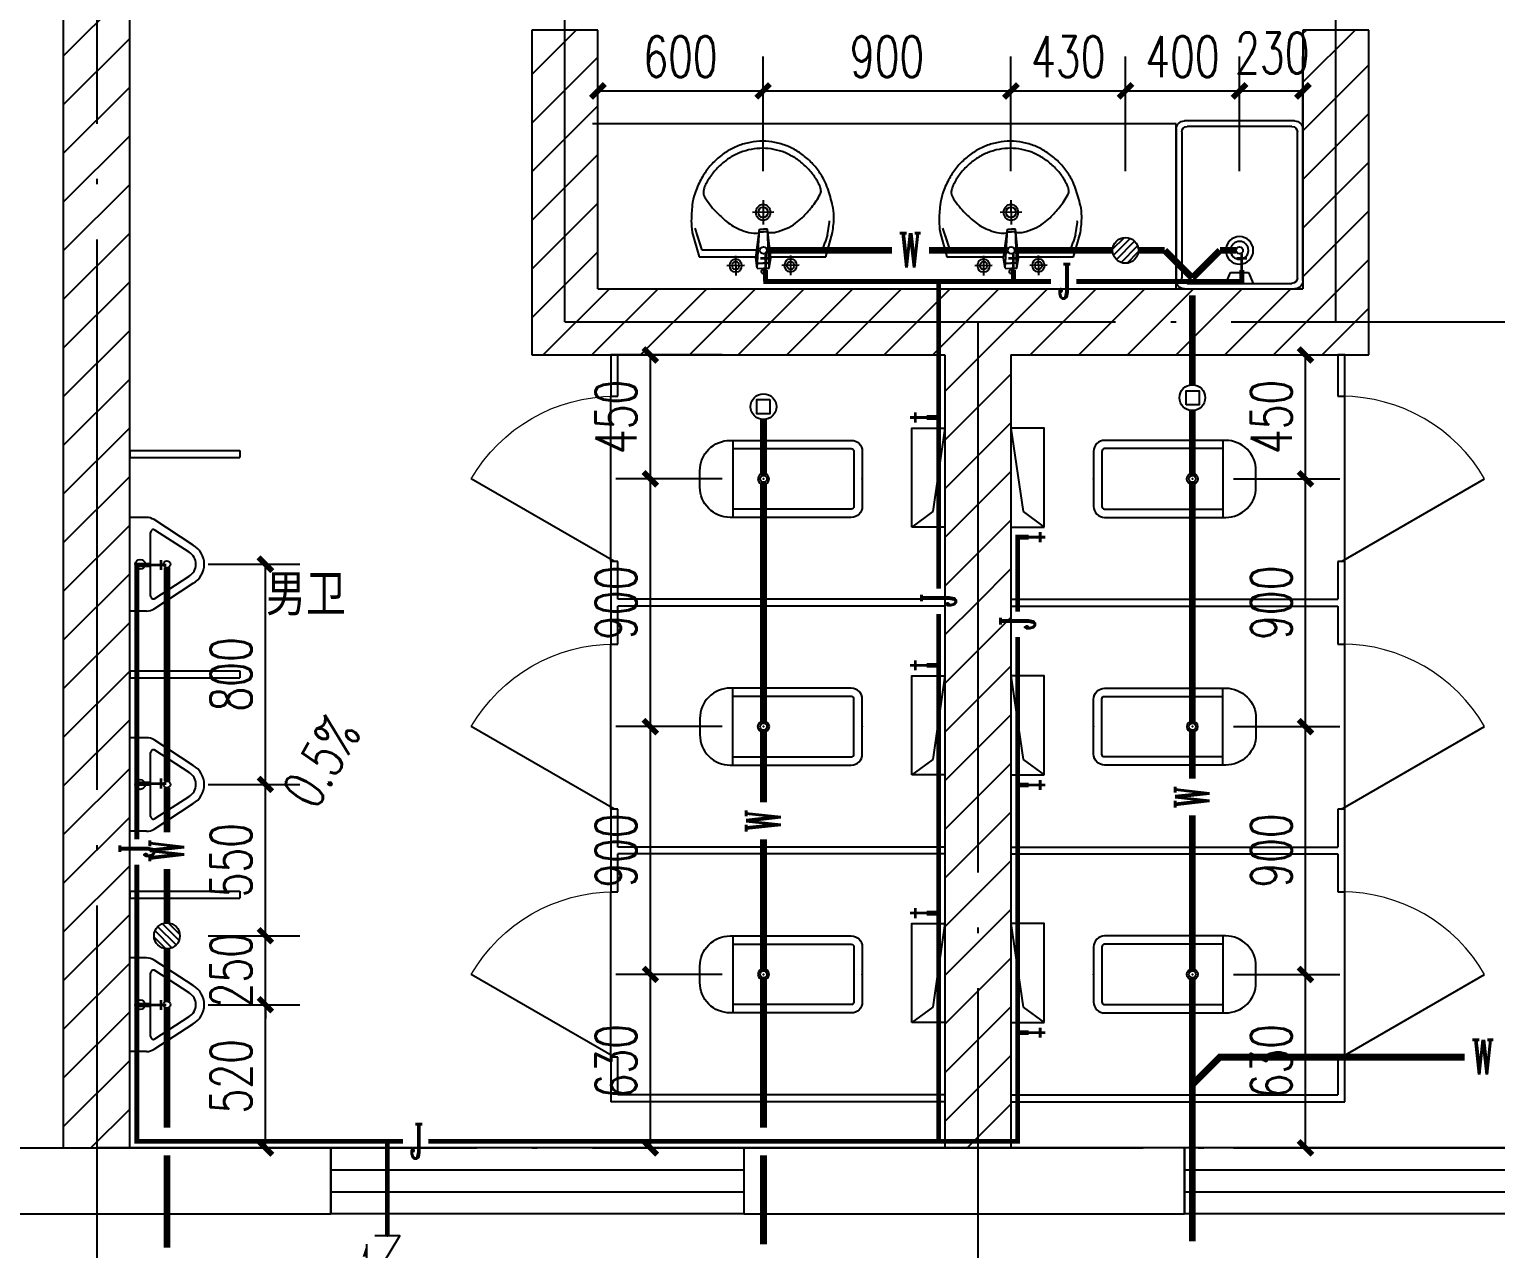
# Model space of a CAD drawing. Extents: x 13158459 to 15902229, y -1299598 to 28366.
# Drawn here: x 14071187 to 14076512, y -600630 to -596201 of the extents above; entities that cross this region are included whole.
import ezdxf

# ---------------------------------------------------------------- set-up
doc = ezdxf.new("R2010")
doc.units = 0
doc.header["$LTSCALE"] = 1000
doc.header["$MEASUREMENT"] = 0
doc.linetypes.add('DOTE', pattern=[2.42, 2, -0.2, 0.02, -0.2])
for name, color, linetype in [('DIM_SYMB', 3, 'Continuous'), ('DOTE', 8, 'DOTE'), ('EQUIP_地漏', 7, 'Continuous'), ('EQUIP_污水', 7, 'Continuous'), ('EQUIP_给水', 7, 'Continuous'), ('LVTRY', 6, 'Continuous'), ('PIPE-污水', 2, 'Continuous'), ('PIPE-给水', 3, 'Continuous'), ('PUB_HATCH', 8, 'Continuous'), ('PUB_TEXT', 7, 'Continuous'), ('TEXT_污水', 7, 'Continuous'), ('TEXT_给水', 7, 'Continuous'), ('TWT_DIM', 3, 'Continuous'), ('VALVE_给水', 7, 'Continuous'), ('WALL', 9, 'Continuous'), ('WALL-PARAPET', 6, 'Continuous'), ('WINDOW', 4, 'Continuous')]:
    doc.layers.add(name, color=color, linetype=linetype)
doc.styles.add('_TCH_DIM', font='SIMPLEX', dxfattribs={"bigfont": 'GBCBIG'})
doc.styles.add('_TCH_DIM_T3', font='SIMPLEX', dxfattribs={"width": 0.705882, "bigfont": 'GBCBIG'})
doc.styles.add('_TWT_PIPETEXT', font='COMPLEX', dxfattribs={"width": 0.8, "height": 2.5, "bigfont": 'HZTXT'})
doc.styles.add('YAYA', font='', dxfattribs={"width": 0.8, "height": 1})
doc.styles.get('YAYA').set_extended_font_data('SimSun')
doc.dimstyles.new('_TWT_ARCH&&50', dxfattribs={"dimtxt": 148.75, "dimasz": 50, "dimexe": 125, "dimexo": 150, "dimgap": 50, "dimtad": 1, "dimdec": 0, "dimzin": 0, "dimdsep": 46, "dimtxsty": '_TCH_DIM_T3', "dimblk": 'ARCHTICK', "dimcen": 0.09, "dimclrt": 7, "dimazin": 2, "dimtfac": 1, "dimtdec": 0, "dimtix": 1, "dimtmove": 2, "dimatfit": 3, "dimfxl": 0, "dimtolj": 1, "dimtzin": 0, "dimarcsym": 0})
pattern_1 = [(45, (0, 89.76), (-88.388383, 88.388383), [])]

# ---------------------------------------------------------------- blocks, each defined once
blk = doc.blocks.new('954652')
at = {"layer": 'LVTRY', "color": 3}
for p, q in [((1767462.5, 101357.1), (1767506.3, 101053.6)), ((1767506.3, 101053.6), (1767582.5, 100997.1))]:
    blk.add_line(p, q, dxfattribs=at)
blk.add_lwpolyline([(1767582.5, 100997.1), (1767582.5, 101357.1), (1767462.5, 101357.1), (1767462.5, 100997.1)], close=True, dxfattribs=at)
blk = doc.blocks.new('$lvtry$00000037')
for p, q in [((-305, -430, 0), (-305, -30, 0)), ((-285, -420, 0), (-285, -40, 0)), ((-275, 0, 0), (275, 0, 0)), ((-265, -20, 0), (265, -20, 0)), ((285, -40, 0), (285, -420, 0)), ((305, -30, 0), (305, -430, 0)), ((285, -180, 0), (245, -197.5, 0)), ((245, -197.5, 0), (245, -262.5, 0)), ((245, -262.5, 0), (285, -280, 0)), ((275, -460, 0), (-275, -460, 0)), ((265, -440, 0), (-265, -440, 0))]:
    blk.add_line(p, q)
for radius in [50, 32.5]:
    blk.add_circle((165, -230, 0), radius)
for centre, radius, start, end in [((-275, -30, 0), 30, 90, 180), ((-265, -40, 0), 20, 90, 180), ((265, -40, 0), 20, 0, 90), ((275, -30, 0), 30, 0, 90), ((-265, -420, 0), 20, 180, 270), ((265, -420, 0), 20, 270, 0), ((-275, -430, 0), 30, 180, 270), ((275, -430, 0), 30, 270, 0)]:
    blk.add_arc(centre, radius, start, end)
blk = doc.blocks.new('$lvtry$00000007')
for p, q in [((-170, 0, 0), (170, 0, 0)), ((-170, -61.1, 0), (-170, 0, 0)), ((170, -61.1, 0), (170, 0, 0)), ((-161.9, -88.4, 0), (-69.3, -230.6, 0)), ((-124.2, -91.5, 0), (-43.3, -215.6, 0)), ((-115.8, -76, 0), (115.8, -76, 0)), ((43.3, -215.6, 0), (124.2, -91.5, 0)), ((69.3, -230.6, 0), (161.9, -88.4, 0))]:
    blk.add_line(p, q)
blk.add_circle((0, -38, 0), 17.7)
for centre, radius, start, end in [((-120, -61.1, 0), 50, 180, 213.0863), ((-115.8, -86, 0), 10, 90, 213.0863), ((115.8, -86, 0), 10, 326.9137, 90), ((120, -61.1, 0), 50, 326.9137, 0), ((0, -190.6, 0), 80, 210, 330), ((0, -190.6, 0), 50, 210, 330)]:
    blk.add_arc(centre, radius, start, end)
blk = doc.blocks.new('$TCHSYS$APDOOR2D')
blk.add_line((0.5, 0), (0, 0.866))
at = {"lineweight": 13}
blk.add_arc((0.5, 0), 1, 120, 180, dxfattribs=at)
blk = doc.blocks.new('$lvtry$00000192')
for p, q in [((-108.8, -118, 0), (-109.6, -48.6, 0)), ((110, -117.2, 0), (109.2, -47.8, 0)), ((-143.9, -83.7, 0), (-74.5, -82.9, 0)), ((-23.5, -72.4, 0), (-30.1, -109.3, 0)), ((-23.5, -72.4, 0), (0.2, -72.7, 0)), ((-23.5, -72.4, 0), (-17.3, -211.8, 0)), ((-22.7, -91.1, 0), (0, -91.4, 0)), ((22.7, -91.7, 0), (0, -91.4, 0)), ((24, -73, 0), (0.2, -72.7, 0)), ((24, -73, 0), (14.4, -212.1, 0)), ((24, -73, 0), (29.7, -110, 0)), ((74.9, -82.9, 0), (144.3, -82.1, 0)), ((-249.2, -114, 0), (-276.5, -200, 0)), ((-29.5, -114, 0), (-249.2, -114, 0)), ((-236.7, -137.8, 0), (-247.1, -165.9, 0)), ((-234.7, -137.8, 0), (-26.5, -137.8, 0)), ((-30.1, -109.3, 0), (-17.3, -211.8, 0)), ((29.7, -110, 0), (14.4, -212.1, 0)), ((25.5, -137.8, 0), (243.1, -137.8, 0)), ((255.6, -114, 0), (29.1, -114, 0)), ((243.1, -137.8, 0), (262.9, -191.6, 0)), ((243.1, -137.8, 0), (271.8, -215.7, 0)), ((282.9, -200, 0), (255.6, -114, 0)), ((-256.5, -191.6, 0), (-247.1, -165.9, 0)), ((-17.7, -202.1, 0), (-1.3, -202.3, 0)), ((15, -202.5, 0), (-1.3, -202.3, 0)), ((-17.3, -211.8, 0), (-1.5, -211.9, 0)), ((14.4, -212.1, 0), (-1.5, -211.9, 0)), ((0.7, -314.2, 0), (-0.3, -228.6, 0)), ((-42.6, -271.9, 0), (43, -270.9, 0))]:
    blk.add_line(p, q)
for points in [[(-276.5, -200, 0.044851), (-281.9, -257.3, 0.06689), (-276.8, -295.6, 0.023023), (-257.4, -356.1, 0.044853), (-243.3, -385.6, 0.043799), (-214.9, -425.2, 0.044001), (-180.1, -459.1, 0.042834), (-139.4, -486.8, 0.043018), (-94.7, -507.1, 0.042273), (-46.8, -519.7, 0.042347), (2.4, -524, 0.04234), (51.7, -519.9, 0.042268), (99.6, -507.6, 0.043003), (144.4, -487.6, 0.042821), (185.3, -460, 0.043985), (220.2, -426.4, 0.043782), (248.9, -386.9, 0.044843), (272.9, -337.5, 0.059205), (282.9, -297.1, 0.030672), (286.5, -240.9, 0.04375), (283.2, -201.5, 0.001982), (283.1, -201.1, 0.000717), (282.9, -200)], [(-20.5, -199.9, 0.021783), (-40.4, -199.8, 0.043137), (-49.1, -200.9, 0.041783), (-92.1, -214, 0.044848), (-129.2, -232.9, 0.04131), (-155.5, -252.5, 0.026055), (-193.7, -290, 0.052783), (-227.6, -335.8, 0.159914), (-230.5, -349.3, 0.063485), (-228.6, -357.5, 0.0374), (-221.4, -373, 0.051256), (-198.3, -406.2, 0.043963), (-164.1, -439.5, 0.042872), (-127, -464.8, 0.042994), (-86.3, -483.4, 0.042296), (-42.5, -494.8, 0.042347), (2.5, -498.8, 0.042341), (47.5, -495.1, 0.042292), (91.3, -483.8, 0.04298), (132.2, -465.5, 0.042859), (169.4, -440.4, 0.043948), (202.3, -408.7, 0.046877), (227.2, -374.1, 0.041749), (235.2, -357.2, 0.059652), (238.1, -345.7, 0.177603), (233.7, -327, 0.063235), (189.1, -274.6, 0.024325), (145.8, -238.9, 0.043369), (120, -222.9, 0.042415), (76.2, -205.2, 0.050318), (37.7, -197.5, 0.034463), (32.6, -197.3, 0.015757), (19, -198.3, 0.015757)]]:
    blk.add_lwpolyline(points, format="xyb")
at = {"elevation": 0}
blk.add_lwpolyline([(-256.5, -191.6), (-264.5, -236.9), (-264.3, -241.3)], dxfattribs=at)
for centre, radius in [((-109.2, -83.3, 0), 23.8), ((-109.2, -83.3, 0), 14.2), ((109.6, -82.5, 0), 23.8), ((109.6, -82.5, 0), 14.2), ((0.2, -271.4, 0), 28.5), ((0.2, -271.4, 0), 19)]:
    blk.add_circle(centre, radius)
for centre, start, end in [((-1.2, -61.2, 0), 79.8328, 278.7823), ((1, -61.3, 0), 259.8328, 98.7823)]:
    blk.add_arc(centre, 6.83, start, end)
blk.add_point((0, -91.4, 0))
blk = doc.blocks.new('$lvtry$00000200')
at = {"color": 0}
for p, q in [((-109.8, -40, 0), (-109.8, -469.7, 0)), ((99.8, -30, 0), (-99.8, -30, 0)), ((109.8, -469.7, 0), (109.8, -40, 0))]:
    blk.add_line(p, q, dxfattribs=at)
at = {"color": 0, "elevation": 0}
blk.add_lwpolyline([(99.8, 0), (-99.8, 0, 0.414214), (-139.8, -40), (-139.8, -479.7, 0.414214), (-29.8, -589.7), (29.8, -589.7, 0.414214), (139.8, -479.7), (139.8, -40, 0.414214)], format="xyb", close=True, dxfattribs=at)
blk.add_lwpolyline([(139.8, -469.7), (-139.8, -469.7)], dxfattribs=at)
at = {"color": 0}
blk.add_circle((0, -358.6, 0), 20, dxfattribs=at)
for centre, start, end in [((-99.8, -40, 0), 90, 180), ((99.8, -40, 0), 0, 90)]:
    blk.add_arc(centre, 10, start, end, dxfattribs=at)
for p in [(0, 0), (0, -358.6, 0)]:
    blk.add_point(p, dxfattribs=at)
blk = doc.blocks.new('$TCHSYS$WIN2D')
for p, q in [((-0.5, 0.5), (0.5, 0.5)), ((-0.5, 0.5), (-0.5, -0.5)), ((0.5, 0.5), (0.5, -0.5)), ((0.5, 0.1667), (-0.5, 0.1667)), ((0.5, -0.1667), (-0.5, -0.1667)), ((-0.5, -0.5), (0.5, -0.5))]:
    blk.add_line(p, q)
blk = doc.blocks.new('$TwtSys$00000147')
blk.add_circle((0, 0, 0), 1)
blk = doc.blocks.new('$TwtSys$00000136')
at = {"elevation": 0}
blk.add_lwpolyline([(-51, 45), (51, 45), (51, -49), (-51, -49)], close=True, dxfattribs=at)
blk.add_circle((0, 0, 0), 93.8)
blk = doc.blocks.new('$TwtSys$00000141')
for p, q in [((-94, 8), (-10, 92)), ((-94, 8), (-10, 92)), ((-87, -35), (35, 87)), ((-87, -35), (35, 87)), ((-66, -66), (66, 66)), ((-66, -66), (66, 66)), ((-32, -87), (88, 33)), ((-32, -87), (88, 33)), ((11, -92), (92, -11)), ((11, -92), (92, -11))]:
    blk.add_line(p, q)
blk.add_circle((0, 0), 94)
blk.add_circle((0, 0), 94)
blk = doc.blocks.new('$TwtSys$00000320')
at = {"const_width": 20}
for points in [[(0, 0), (0, -121)], [(-37, -83), (37, -83)]]:
    blk.add_lwpolyline(points, dxfattribs=at)
blk = doc.blocks.new('$VALVE$00000315')
blk.add_line((-75, 125), (75, 125))
blk.add_lwpolyline([(-125, -75), (-125, 75), (125, -75), (125, 75)])
for p in [(-125, 0), (125, 0)]:
    blk.add_point(p)
blk.add_solid([(0, 125), (0, 150), (75, 125)])
blk = doc.blocks.new('_ArchTick')
at = {"color": 0, "linetype": 'ByBlock', "const_width": 0.4}
blk.add_lwpolyline([(-0.5, -0.5), (0.5, 0.5)], dxfattribs=at)
blk = doc.blocks.new('*D397')
at = {"layer": 'Defpoints', "color": 0}
for p in [(14073851.7, -596424.6), (14073251.7, -596865.8), (14073851.7, -596865.8)]:
    blk.add_point(p, dxfattribs=at)
at = {"layer": 'TWT_DIM', "color": 0, "lineweight": -2}
for p, q in [((14073251.7, -596715.8), (14073251.7, -596299.6)), ((14073851.7, -596715.8), (14073851.7, -596299.6)), ((14073251.7, -596424.6), (14073851.7, -596424.6))]:
    blk.add_line(p, q, dxfattribs=at)
at = {"layer": 'TWT_DIM', "color": 0, "lineweight": -2, "xscale": 50, "yscale": 50, "zscale": 50, "rotation": 180}
blk.add_blockref('_ArchTick', (14073251.7, -596424.6), dxfattribs=at)
at = {"layer": 'TWT_DIM', "color": 0, "lineweight": -2, "xscale": 50, "yscale": 50, "zscale": 50}
blk.add_blockref('_ArchTick', (14073851.7, -596424.6), dxfattribs=at)
at = {"layer": 'TWT_DIM', "color": 7, "insert": (14073551.7, -596300.2), "char_height": 148.75, "attachment_point": 5, "style": '_TCH_DIM_T3'}
blk.add_mtext('\\A1;600', dxfattribs=at)
blk = doc.blocks.new('*D398')
at = {"layer": 'Defpoints', "color": 0}
for p in [(14074751.7, -596424.6), (14073851.7, -596865.8), (14074751.7, -596865.8)]:
    blk.add_point(p, dxfattribs=at)
at = {"layer": 'TWT_DIM', "color": 0, "lineweight": -2}
for p, q in [((14073851.7, -596715.8), (14073851.7, -596299.6)), ((14074751.7, -596715.8), (14074751.7, -596299.6)), ((14073851.7, -596424.6), (14074751.7, -596424.6))]:
    blk.add_line(p, q, dxfattribs=at)
at = {"layer": 'TWT_DIM', "color": 0, "lineweight": -2, "xscale": 50, "yscale": 50, "zscale": 50, "rotation": 180}
blk.add_blockref('_ArchTick', (14073851.7, -596424.6), dxfattribs=at)
at = {"layer": 'TWT_DIM', "color": 0, "lineweight": -2, "xscale": 50, "yscale": 50, "zscale": 50}
blk.add_blockref('_ArchTick', (14074751.7, -596424.6), dxfattribs=at)
at = {"layer": 'TWT_DIM', "color": 7, "insert": (14074301.7, -596300.2), "char_height": 148.75, "attachment_point": 5, "style": '_TCH_DIM_T3'}
blk.add_mtext('\\A1;900', dxfattribs=at)
blk = doc.blocks.new('*D399')
at = {"layer": 'Defpoints', "color": 0}
for p in [(14075167.6, -596424.6), (14074751.7, -596865.8), (14075167.6, -596865.8)]:
    blk.add_point(p, dxfattribs=at)
at = {"layer": 'TWT_DIM', "color": 0, "lineweight": -2}
for p, q in [((14074751.7, -596715.8), (14074751.7, -596299.6)), ((14075167.6, -596715.8), (14075167.6, -596299.6)), ((14074751.7, -596424.6), (14075167.6, -596424.6))]:
    blk.add_line(p, q, dxfattribs=at)
at = {"layer": 'TWT_DIM', "color": 0, "lineweight": -2, "xscale": 50, "yscale": 50, "zscale": 50, "rotation": 180}
blk.add_blockref('_ArchTick', (14074751.7, -596424.6), dxfattribs=at)
at = {"layer": 'TWT_DIM', "color": 0, "lineweight": -2, "xscale": 50, "yscale": 50, "zscale": 50}
blk.add_blockref('_ArchTick', (14075167.6, -596424.6), dxfattribs=at)
at = {"layer": 'TWT_DIM', "color": 7, "insert": (14074959.6, -596300.2), "char_height": 148.75, "attachment_point": 5, "style": '_TCH_DIM_T3'}
blk.add_mtext('\\A1;430', dxfattribs=at)
blk = doc.blocks.new('*D400')
at = {"layer": 'Defpoints', "color": 0}
for p in [(14075581.7, -596424.6), (14075167.6, -596865.8), (14075581.7, -596865.8)]:
    blk.add_point(p, dxfattribs=at)
at = {"layer": 'TWT_DIM', "color": 0, "lineweight": -2}
for p, q in [((14075167.6, -596715.8), (14075167.6, -596299.6)), ((14075581.7, -596715.8), (14075581.7, -596299.6)), ((14075167.6, -596424.6), (14075581.7, -596424.6))]:
    blk.add_line(p, q, dxfattribs=at)
at = {"layer": 'TWT_DIM', "color": 0, "lineweight": -2, "xscale": 50, "yscale": 50, "zscale": 50, "rotation": 180}
blk.add_blockref('_ArchTick', (14075167.6, -596424.6), dxfattribs=at)
at = {"layer": 'TWT_DIM', "color": 0, "lineweight": -2, "xscale": 50, "yscale": 50, "zscale": 50}
blk.add_blockref('_ArchTick', (14075581.7, -596424.6), dxfattribs=at)
at = {"layer": 'TWT_DIM', "color": 7, "insert": (14075374.6, -596300.2), "char_height": 148.75, "attachment_point": 5, "style": '_TCH_DIM_T3'}
blk.add_mtext('\\A1;400', dxfattribs=at)
blk = doc.blocks.new('*D401')
at = {"layer": 'Defpoints', "color": 0}
for p in [(14075811.7, -596424.6), (14075581.7, -596865.8), (14075811.7, -596865.8)]:
    blk.add_point(p, dxfattribs=at)
at = {"layer": 'TWT_DIM', "color": 0, "lineweight": -2}
for p, q in [((14075581.7, -596715.8), (14075581.7, -596299.6)), ((14075811.7, -596715.8), (14075811.7, -596299.6)), ((14075581.7, -596424.6), (14075811.7, -596424.6))]:
    blk.add_line(p, q, dxfattribs=at)
at = {"layer": 'TWT_DIM', "color": 0, "lineweight": -2, "xscale": 50, "yscale": 50, "zscale": 50, "rotation": 180}
blk.add_blockref('_ArchTick', (14075581.7, -596424.6), dxfattribs=at)
at = {"layer": 'TWT_DIM', "color": 0, "lineweight": -2, "xscale": 50, "yscale": 50, "zscale": 50}
blk.add_blockref('_ArchTick', (14075811.7, -596424.6), dxfattribs=at)
at = {"layer": 'TWT_DIM', "color": 7, "insert": (14075700.5, -596287.1), "char_height": 148.75, "attachment_point": 5, "style": '_TCH_DIM_T3'}
blk.add_mtext('\\A1;230', dxfattribs=at)
blk = doc.blocks.new('*D402')
at = {"layer": 'Defpoints', "color": 0}
for p in [(14071687, -598143.8), (14072044.4, -598143.8), (14071687, -598943.8)]:
    blk.add_point(p, dxfattribs=at)
at = {"layer": 'TWT_DIM', "color": 0, "lineweight": -2}
for p, q in [((14071837, -598143.8), (14072169.4, -598143.8)), ((14072044.4, -598943.8), (14072044.4, -598143.8)), ((14071837, -598943.8), (14072169.4, -598943.8))]:
    blk.add_line(p, q, dxfattribs=at)
at = {"layer": 'TWT_DIM', "color": 0, "lineweight": -2, "xscale": 50, "yscale": 50, "zscale": 50}
for p, rotation in [((14072044.4, -598143.8), 90), ((14072044.4, -598943.8), 270)]:
    blk.add_blockref('_ArchTick', p, dxfattribs=dict(at, rotation=rotation))
at = {"layer": 'TWT_DIM', "color": 7, "insert": (14071920, -598543.8), "char_height": 148.75, "attachment_point": 5, "rotation": 90, "style": '_TCH_DIM_T3'}
blk.add_mtext('\\A1;800', dxfattribs=at)
blk = doc.blocks.new('*D403')
at = {"layer": 'Defpoints', "color": 0}
for p in [(14071687, -598943.8), (14072044.4, -598943.8), (14071687, -599493.5)]:
    blk.add_point(p, dxfattribs=at)
at = {"layer": 'TWT_DIM', "color": 0, "lineweight": -2}
for p, q in [((14071837, -598943.8), (14072169.4, -598943.8)), ((14072044.4, -599493.5), (14072044.4, -598943.8)), ((14071837, -599493.5), (14072169.4, -599493.5))]:
    blk.add_line(p, q, dxfattribs=at)
at = {"layer": 'TWT_DIM', "color": 0, "lineweight": -2, "xscale": 50, "yscale": 50, "zscale": 50}
for p, rotation in [((14072044.4, -598943.8), 90), ((14072044.4, -599493.5), 270)]:
    blk.add_blockref('_ArchTick', p, dxfattribs=dict(at, rotation=rotation))
at = {"layer": 'TWT_DIM', "color": 7, "insert": (14071920, -599218.7), "char_height": 148.75, "attachment_point": 5, "rotation": 90, "style": '_TCH_DIM_T3'}
blk.add_mtext('\\A1;550', dxfattribs=at)
blk = doc.blocks.new('*D404')
at = {"layer": 'Defpoints', "color": 0}
for p in [(14071687, -599493.5), (14072044.4, -599493.5), (14071687, -599743.8)]:
    blk.add_point(p, dxfattribs=at)
at = {"layer": 'TWT_DIM', "color": 0, "lineweight": -2}
for p, q in [((14071837, -599493.5), (14072169.4, -599493.5)), ((14072044.4, -599493.5), (14072044.4, -599443.5)), ((14072044.4, -599743.8), (14072044.4, -599493.5)), ((14071837, -599743.8), (14072169.4, -599743.8)), ((14072044.4, -599743.8), (14072044.4, -599793.8))]:
    blk.add_line(p, q, dxfattribs=at)
at = {"layer": 'TWT_DIM', "color": 0, "lineweight": -2, "xscale": 50, "yscale": 50, "zscale": 50}
for p, rotation in [((14072044.4, -599493.5), 270), ((14072044.4, -599743.8), 90)]:
    blk.add_blockref('_ArchTick', p, dxfattribs=dict(at, rotation=rotation))
at = {"layer": 'TWT_DIM', "color": 7, "insert": (14071920, -599618.7), "char_height": 148.75, "attachment_point": 5, "rotation": 90, "style": '_TCH_DIM_T3'}
blk.add_mtext('\\A1;250', dxfattribs=at)
blk = doc.blocks.new('*D405')
at = {"layer": 'Defpoints', "color": 0}
for p in [(14071687, -599743.8), (14072044.4, -599743.8), (14071687, -600263.8)]:
    blk.add_point(p, dxfattribs=at)
at = {"layer": 'TWT_DIM', "color": 0, "lineweight": -2}
for p, q in [((14071837, -599743.8), (14072169.4, -599743.8)), ((14072044.4, -600263.8), (14072044.4, -599743.8)), ((14071837, -600263.8), (14072169.4, -600263.8))]:
    blk.add_line(p, q, dxfattribs=at)
at = {"layer": 'TWT_DIM', "color": 0, "lineweight": -2, "xscale": 50, "yscale": 50, "zscale": 50}
for p, rotation in [((14072044.4, -599743.8), 90), ((14072044.4, -600263.8), 270)]:
    blk.add_blockref('_ArchTick', p, dxfattribs=dict(at, rotation=rotation))
at = {"layer": 'TWT_DIM', "color": 7, "insert": (14071920, -600003.8), "char_height": 148.75, "attachment_point": 5, "rotation": 90, "style": '_TCH_DIM_T3'}
blk.add_mtext('\\A1;520', dxfattribs=at)
blk = doc.blocks.new('*D406')
at = {"layer": 'Defpoints', "color": 0}
for p in [(14073442.2, -597383.8), (14073853.1, -597383.8), (14073853.1, -597833.8)]:
    blk.add_point(p, dxfattribs=at)
at = {"layer": 'TWT_DIM', "color": 0, "lineweight": -2}
for p, q in [((14073703.1, -597383.8), (14073317.2, -597383.8)), ((14073442.2, -597833.8), (14073442.2, -597383.8)), ((14073703.1, -597833.8), (14073317.2, -597833.8))]:
    blk.add_line(p, q, dxfattribs=at)
at = {"layer": 'TWT_DIM', "color": 0, "lineweight": -2, "xscale": 50, "yscale": 50, "zscale": 50}
for p, rotation in [((14073442.2, -597383.8), 90), ((14073442.2, -597833.8), 270)]:
    blk.add_blockref('_ArchTick', p, dxfattribs=dict(at, rotation=rotation))
at = {"layer": 'TWT_DIM', "color": 7, "insert": (14073317.8, -597608.8), "char_height": 148.75, "attachment_point": 5, "rotation": 90, "style": '_TCH_DIM_T3'}
blk.add_mtext('\\A1;450', dxfattribs=at)
blk = doc.blocks.new('*D407')
at = {"layer": 'Defpoints', "color": 0}
for p in [(14073442.2, -597833.8), (14073853.1, -597833.8), (14073853.1, -598733.8)]:
    blk.add_point(p, dxfattribs=at)
at = {"layer": 'TWT_DIM', "color": 0, "lineweight": -2}
for p, q in [((14073703.1, -597833.8), (14073317.2, -597833.8)), ((14073442.2, -598733.8), (14073442.2, -597833.8)), ((14073703.1, -598733.8), (14073317.2, -598733.8))]:
    blk.add_line(p, q, dxfattribs=at)
at = {"layer": 'TWT_DIM', "color": 0, "lineweight": -2, "xscale": 50, "yscale": 50, "zscale": 50}
for p, rotation in [((14073442.2, -597833.8), 90), ((14073442.2, -598733.8), 270)]:
    blk.add_blockref('_ArchTick', p, dxfattribs=dict(at, rotation=rotation))
at = {"layer": 'TWT_DIM', "color": 7, "insert": (14073317.8, -598283.8), "char_height": 148.75, "attachment_point": 5, "rotation": 90, "style": '_TCH_DIM_T3'}
blk.add_mtext('\\A1;900', dxfattribs=at)
blk = doc.blocks.new('*D408')
at = {"layer": 'Defpoints', "color": 0}
for p in [(14073442.2, -598733.8), (14073853.1, -598733.8), (14073853.1, -599633.8)]:
    blk.add_point(p, dxfattribs=at)
at = {"layer": 'TWT_DIM', "color": 0, "lineweight": -2}
for p, q in [((14073703.1, -598733.8), (14073317.2, -598733.8)), ((14073442.2, -599633.8), (14073442.2, -598733.8)), ((14073703.1, -599633.8), (14073317.2, -599633.8))]:
    blk.add_line(p, q, dxfattribs=at)
at = {"layer": 'TWT_DIM', "color": 0, "lineweight": -2, "xscale": 50, "yscale": 50, "zscale": 50}
for p, rotation in [((14073442.2, -598733.8), 90), ((14073442.2, -599633.8), 270)]:
    blk.add_blockref('_ArchTick', p, dxfattribs=dict(at, rotation=rotation))
at = {"layer": 'TWT_DIM', "color": 7, "insert": (14073317.8, -599183.8), "char_height": 148.75, "attachment_point": 5, "rotation": 90, "style": '_TCH_DIM_T3'}
blk.add_mtext('\\A1;900', dxfattribs=at)
blk = doc.blocks.new('*D409')
at = {"layer": 'Defpoints', "color": 0}
for p in [(14073442.2, -599633.8), (14073853.1, -599633.8), (14073853.1, -600263.8)]:
    blk.add_point(p, dxfattribs=at)
at = {"layer": 'TWT_DIM', "color": 0, "lineweight": -2}
for p, q in [((14073703.1, -599633.8), (14073317.2, -599633.8)), ((14073442.2, -600263.8), (14073442.2, -599633.8)), ((14073703.1, -600263.8), (14073317.2, -600263.8))]:
    blk.add_line(p, q, dxfattribs=at)
at = {"layer": 'TWT_DIM', "color": 0, "lineweight": -2, "xscale": 50, "yscale": 50, "zscale": 50}
for p, rotation in [((14073442.2, -599633.8), 90), ((14073442.2, -600263.8), 270)]:
    blk.add_blockref('_ArchTick', p, dxfattribs=dict(at, rotation=rotation))
at = {"layer": 'TWT_DIM', "color": 7, "insert": (14073317.8, -599948.8), "char_height": 148.75, "attachment_point": 5, "rotation": 90, "style": '_TCH_DIM_T3'}
blk.add_mtext('\\A1;630', dxfattribs=at)
blk = doc.blocks.new('*D410')
at = {"layer": 'Defpoints', "color": 0}
for p in [(14075410.3, -597383.8), (14075821.2, -597383.8), (14075410.3, -597833.8)]:
    blk.add_point(p, dxfattribs=at)
at = {"layer": 'TWT_DIM', "color": 0, "lineweight": -2}
for p, q in [((14075560.3, -597383.8), (14075946.2, -597383.8)), ((14075821.2, -597833.8), (14075821.2, -597383.8)), ((14075560.3, -597833.8), (14075946.2, -597833.8))]:
    blk.add_line(p, q, dxfattribs=at)
at = {"layer": 'TWT_DIM', "color": 0, "lineweight": -2, "xscale": 50, "yscale": 50, "zscale": 50}
for p, rotation in [((14075821.2, -597383.8), 90), ((14075821.2, -597833.8), 270)]:
    blk.add_blockref('_ArchTick', p, dxfattribs=dict(at, rotation=rotation))
at = {"layer": 'TWT_DIM', "color": 7, "insert": (14075696.8, -597608.8), "char_height": 148.75, "attachment_point": 5, "rotation": 90, "style": '_TCH_DIM_T3'}
blk.add_mtext('\\A1;450', dxfattribs=at)
blk = doc.blocks.new('*D411')
at = {"layer": 'Defpoints', "color": 0}
for p in [(14075410.3, -597833.8), (14075821.2, -597833.8), (14075410.3, -598733.8)]:
    blk.add_point(p, dxfattribs=at)
at = {"layer": 'TWT_DIM', "color": 0, "lineweight": -2}
for p, q in [((14075560.3, -597833.8), (14075946.2, -597833.8)), ((14075821.2, -598733.8), (14075821.2, -597833.8)), ((14075560.3, -598733.8), (14075946.2, -598733.8))]:
    blk.add_line(p, q, dxfattribs=at)
at = {"layer": 'TWT_DIM', "color": 0, "lineweight": -2, "xscale": 50, "yscale": 50, "zscale": 50}
for p, rotation in [((14075821.2, -597833.8), 90), ((14075821.2, -598733.8), 270)]:
    blk.add_blockref('_ArchTick', p, dxfattribs=dict(at, rotation=rotation))
at = {"layer": 'TWT_DIM', "color": 7, "insert": (14075696.8, -598283.8), "char_height": 148.75, "attachment_point": 5, "rotation": 90, "style": '_TCH_DIM_T3'}
blk.add_mtext('\\A1;900', dxfattribs=at)
blk = doc.blocks.new('*D412')
at = {"layer": 'Defpoints', "color": 0}
for p in [(14075410.3, -598733.8), (14075821.2, -598733.8), (14075410.3, -599633.8)]:
    blk.add_point(p, dxfattribs=at)
at = {"layer": 'TWT_DIM', "color": 0, "lineweight": -2}
for p, q in [((14075560.3, -598733.8), (14075946.2, -598733.8)), ((14075821.2, -599633.8), (14075821.2, -598733.8)), ((14075560.3, -599633.8), (14075946.2, -599633.8))]:
    blk.add_line(p, q, dxfattribs=at)
at = {"layer": 'TWT_DIM', "color": 0, "lineweight": -2, "xscale": 50, "yscale": 50, "zscale": 50}
for p, rotation in [((14075821.2, -598733.8), 90), ((14075821.2, -599633.8), 270)]:
    blk.add_blockref('_ArchTick', p, dxfattribs=dict(at, rotation=rotation))
at = {"layer": 'TWT_DIM', "color": 7, "insert": (14075696.8, -599183.8), "char_height": 148.75, "attachment_point": 5, "rotation": 90, "style": '_TCH_DIM_T3'}
blk.add_mtext('\\A1;900', dxfattribs=at)
blk = doc.blocks.new('*D413')
at = {"layer": 'Defpoints', "color": 0}
for p in [(14075410.3, -599633.8), (14075821.2, -599633.8), (14075410.3, -600263.8)]:
    blk.add_point(p, dxfattribs=at)
at = {"layer": 'TWT_DIM', "color": 0, "lineweight": -2}
for p, q in [((14075560.3, -599633.8), (14075946.2, -599633.8)), ((14075821.2, -600263.8), (14075821.2, -599633.8)), ((14075560.3, -600263.8), (14075946.2, -600263.8))]:
    blk.add_line(p, q, dxfattribs=at)
at = {"layer": 'TWT_DIM', "color": 0, "lineweight": -2, "xscale": 50, "yscale": 50, "zscale": 50}
for p, rotation in [((14075821.2, -599633.8), 90), ((14075821.2, -600263.8), 270)]:
    blk.add_blockref('_ArchTick', p, dxfattribs=dict(at, rotation=rotation))
at = {"layer": 'TWT_DIM', "color": 7, "insert": (14075696.8, -599948.8), "char_height": 148.75, "attachment_point": 5, "rotation": 90, "style": '_TCH_DIM_T3'}
blk.add_mtext('\\A1;630', dxfattribs=at)

msp = doc.modelspace()

# ---------------------------------------------------------------- hatches: boundary and pattern name
at = {"layer": 'PIPE-污水', "linetype": 'Continuous'}
for points in [[(14075510.3, -599934.3), (14075501.5, -599925.4), (14075505.1, -599921.8)], [(14075510.3, -599934.3), (14075510.3, -599921.8), (14075505.1, -599921.8)]]:
    msp.add_hatch(color=256, dxfattribs=at).paths.add_polyline_path(points)
at = {"layer": 'PIPE-给水', "linetype": 'Continuous'}
for points in [[(14073860.6, -597116.7), (14073851.9, -597116.7), (14073851.9, -597125.5)], [(14073860.6, -597116.7), (14073860.6, -597125.5), (14073851.9, -597125.5)], [(14075589.8, -597116.7), (14075598.5, -597116.7), (14075598.5, -597125.5)], [(14075589.8, -597116.7), (14075589.8, -597125.5), (14075598.5, -597125.5)], [(14074776.1, -598045.5), (14074776.1, -598036.8), (14074767.4, -598036.8)], [(14074776.1, -598045.5), (14074767.4, -598045.5), (14074767.4, -598036.8)], [(14071577.7, -598146.4), (14071577.7, -598137.7), (14071568.9, -598137.7)], [(14071577.7, -598146.4), (14071568.9, -598146.4), (14071568.9, -598137.7)], [(14071577.7, -600240.3), (14071577.7, -600249), (14071568.9, -600249)], [(14071577.7, -600240.3), (14071568.9, -600240.3), (14071568.9, -600249)], [(14074776.1, -600240.3), (14074784.9, -600240.3), (14074784.9, -600249)], [(14074776.1, -600240.3), (14074776.1, -600249), (14074784.9, -600249)]]:
    msp.add_hatch(color=256, dxfattribs=at).paths.add_polyline_path(points)
at = {"layer": 'PUB_HATCH'}
h = msp.add_hatch(dxfattribs=at)
h.set_pattern_fill('普通砖', color=256, scale=50, style=0)
h.set_pattern_definition(pattern_1)
h.paths.add_polyline_path([(14071551.7, -595283.8), (14071311.7, -595283.8), (14071311.7, -600263.8), (14071551.7, -600263.8)])
h = msp.add_hatch(dxfattribs=at)
h.set_pattern_fill('普通砖', color=256, scale=50, style=0)
h.set_pattern_definition(pattern_1)
h.paths.add_polyline_path([(14073251.7, -597143.8), (14073251.7, -596203.8), (14073011.7, -596203.8), (14073011.7, -597383.8)])
h = msp.add_hatch(dxfattribs=at)
h.set_pattern_fill('普通砖', color=256, scale=50, style=0)
h.set_pattern_definition(pattern_1)
h.paths.add_polyline_path([(14076051.7, -597383.8), (14076051.7, -596203.8), (14075811.7, -596203.8), (14075811.7, -597143.8)])
h = msp.add_hatch(dxfattribs=at)
h.set_pattern_fill('普通砖', color=256, scale=50, style=0)
h.set_pattern_definition(pattern_1)
h.paths.add_polyline_path([(14073011.7, -597383.8), (14074511.7, -597383.8), (14074591.7, -597303.8), (14074511.7, -597143.8), (14073251.7, -597143.8)])
h = msp.add_hatch(dxfattribs=at)
h.set_pattern_fill('普通砖', color=256, scale=50, style=0)
h.set_pattern_definition(pattern_1)
h.paths.add_polyline_path([(14074591.7, -597303.8), (14074751.7, -597383.8), (14076051.7, -597383.8), (14075811.7, -597143.8), (14074511.7, -597143.8)])
h = msp.add_hatch(dxfattribs=at)
h.set_pattern_fill('普通砖', color=256, scale=50, style=0)
h.set_pattern_definition(pattern_1)
h.paths.add_polyline_path([(14074591.7, -597303.8), (14074511.7, -597383.8), (14074511.7, -598283.8), (14074751.7, -598283.8), (14074751.7, -597383.8)])
h = msp.add_hatch(dxfattribs=at)
h.set_pattern_fill('普通砖', color=256, scale=50, style=0)
h.set_pattern_definition(pattern_1)
h.paths.add_polyline_path([(14074751.7, -598283.8), (14074511.7, -598283.8), (14074511.7, -599183.8), (14074751.7, -599183.8)])
h = msp.add_hatch(dxfattribs=at)
h.set_pattern_fill('普通砖', color=256, scale=50, style=0)
h.set_pattern_definition(pattern_1)
h.paths.add_polyline_path([(14074751.7, -599183.8), (14074511.7, -599183.8), (14074511.7, -600083.7), (14074751.7, -600083.7)])
h = msp.add_hatch(dxfattribs=at)
h.set_pattern_fill('普通砖', color=256, scale=50, style=0)
h.set_pattern_definition(pattern_1)
h.paths.add_polyline_path([(14074751.7, -600083.7), (14074511.7, -600083.7), (14074511.7, -600263.8), (14074751.7, -600263.8)])

# ---------------------------------------------------------------- linework, layer by layer
at = {"layer": 'DIM_SYMB'}
for points in [[(14074119.1, -595659.4, 0, 0, 0), (14074119.1, -596109.4, 40, 0, 0), (14074119.1, -596259.4, 0, 0, 0)], [(14072510.3, -598662.7, 0, 0, 0), (14072282.9, -599051, 40, 0, 0), (14072207.1, -599180.5, 0, 0, 0)]]:
    msp.add_lwpolyline(points, format="xyseb", dxfattribs=at)
at = {"layer": 'DOTE'}
for p, q in [((14071431.7, -594543.8), (14071431.7, -601003.8)), ((14073131.7, -597263.8), (14073131.7, -594543.8)), ((14075931.7, -597263.8), (14075931.7, -594543.8)), ((14073131.7, -597263.8), (14078371.7, -597263.8)), ((14074631.7, -597263.8), (14074631.7, -601003.8)), ((14070811.7, -600263.8), (14078371.7, -600263.8))]:
    msp.add_line(p, q, dxfattribs=at)
at = {"layer": 'LVTRY'}
for p, q in [((14075351.7, -596543.8), (14073231.7, -596543.8)), ((14075351.7, -597143.8), (14075351.7, -596543.8)), ((14073299.2, -597383.8), (14073299.2, -597533.8)), ((14073324.2, -597383.8), (14073299.2, -597383.8)), ((14073324.2, -597533.8), (14073324.2, -597383.8)), ((14075939.2, -597383.8), (14075939.2, -597533.8)), ((14075964.2, -597383.8), (14075939.2, -597383.8)), ((14075964.2, -597533.8), (14075964.2, -597383.8)), ((14073299.2, -597533.8), (14073324.2, -597533.8)), ((14073299.2, -598133.8, 400), (14073299.2, -597533.8, 400)), ((14075939.2, -597533.8), (14075964.2, -597533.8)), ((14075964.2, -598133.8, 400), (14075964.2, -597533.8, 400)), ((14071551.7, -597731.3), (14071951.7, -597731.3)), ((14071551.7, -597731.3), (14071551.7, -597756.3)), ((14071951.7, -597731.3), (14071951.7, -597756.3)), ((14071551.7, -597756.3), (14071951.7, -597756.3)), ((14073324.2, -598133.8), (14073299.2, -598133.8)), ((14073299.2, -598133.8), (14073299.2, -598283.8)), ((14073324.2, -598271.3), (14073324.2, -598133.8)), ((14075964.2, -598133.8), (14075939.2, -598133.8)), ((14075939.2, -598133.8), (14075939.2, -598271.3)), ((14075964.2, -598283.8), (14075964.2, -598133.8)), ((14074511.7, -598271.3), (14073324.2, -598271.3)), ((14074751.7, -598271.3), (14075939.2, -598271.3)), ((14074751.7, -598271.3), (14074751.7, -598296.3)), ((14073299.2, -598283.8), (14073299.2, -598433.8)), ((14074511.7, -598296.3), (14073324.2, -598296.3)), ((14073324.2, -598433.8), (14073324.2, -598296.3)), ((14074751.7, -598296.3), (14075939.2, -598296.3)), ((14075939.2, -598296.3), (14075939.2, -598433.8)), ((14075964.2, -598433.8), (14075964.2, -598283.8)), ((14073299.2, -598433.8), (14073324.2, -598433.8)), ((14073299.2, -599033.8, 400), (14073299.2, -598433.8, 400)), ((14075939.2, -598433.8), (14075964.2, -598433.8)), ((14075964.2, -599033.8, 400), (14075964.2, -598433.8, 400)), ((14071551.7, -598531.3), (14071951.7, -598531.3)), ((14071551.7, -598531.3), (14071551.7, -598556.3)), ((14071951.7, -598531.3), (14071951.7, -598556.3)), ((14071551.7, -598556.3), (14071951.7, -598556.3)), ((14073324.2, -599033.8), (14073299.2, -599033.8)), ((14073299.2, -599033.8), (14073299.2, -599183.8)), ((14073324.2, -599171.3), (14073324.2, -599033.8)), ((14075964.2, -599033.8), (14075939.2, -599033.8)), ((14075939.2, -599033.8), (14075939.2, -599171.3)), ((14075964.2, -599183.8), (14075964.2, -599033.8)), ((14074511.7, -599171.3), (14073324.2, -599171.3)), ((14074751.7, -599171.3), (14075939.2, -599171.3)), ((14074751.7, -599171.3), (14074751.7, -599196.3)), ((14073299.2, -599183.8), (14073299.2, -599333.8)), ((14074511.7, -599196.3), (14073324.2, -599196.3)), ((14073324.2, -599333.8), (14073324.2, -599196.3)), ((14074751.7, -599196.3), (14075939.2, -599196.3)), ((14075939.2, -599196.3), (14075939.2, -599333.8)), ((14075964.2, -599333.8), (14075964.2, -599183.8)), ((14071551.7, -599331.3), (14071951.7, -599331.3)), ((14071551.7, -599331.3), (14071551.7, -599356.3)), ((14071951.7, -599331.3), (14071951.7, -599356.3)), ((14073299.2, -599333.8), (14073324.2, -599333.8)), ((14073299.2, -599933.8, 400), (14073299.2, -599333.8, 400)), ((14075939.2, -599333.8), (14075964.2, -599333.8)), ((14075964.2, -599933.8, 400), (14075964.2, -599333.8, 400)), ((14071551.7, -599356.3), (14071951.7, -599356.3)), ((14073324.2, -599933.8), (14073299.2, -599933.8)), ((14073299.2, -599933.8), (14073299.2, -600096.2)), ((14073324.2, -600071.2), (14073324.2, -599933.8)), ((14075964.2, -599933.8), (14075939.2, -599933.8)), ((14075939.2, -599933.8), (14075939.2, -600071.2)), ((14075964.2, -600096.2), (14075964.2, -599933.8)), ((14074511.7, -600071.2), (14073324.2, -600071.2)), ((14074751.7, -600071.2), (14075939.2, -600071.2)), ((14074751.7, -600071.2), (14074751.7, -600096.2)), ((14074511.7, -600096.2), (14073299.2, -600096.2)), ((14074751.7, -600096.2), (14075964.2, -600096.2))]:
    msp.add_line(p, q, dxfattribs=at)
at = {"layer": 'PIPE-污水', "linetype": 'Continuous', "ltscale": 0.25, "const_width": 25}
for points in [[(14074319.9, -597003.8), (14073865, -597003.8)], [(14074740, -597003.8), (14074453.8, -597003.8)], [(14075120.5, -597003.8), (14074765, -597003.8)], [(14075310.3, -597003.8), (14075214.6, -597003.8)], [(14075310.3, -597003.8), (14075410.3, -597103.8)], [(14075510.3, -597003.8), (14075410.3, -597103.8)], [(14075569.2, -597003.8), (14075510.3, -597003.8)], [(14075410.3, -597166.7), (14075410.3, -597491.9)], [(14075410.3, -597585.9), (14075410.3, -597821.3)], [(14073853.1, -597821.3), (14073853.1, -597618.5)], [(14073853.1, -597846.3), (14073853.1, -598721.3)], [(14075410.3, -597846.3), (14075410.3, -598721.3)], [(14071687, -598156.3), (14071687, -598931.3)], [(14073853.1, -598746.3), (14073853.1, -599008.9)], [(14075410.3, -598746.3), (14075410.3, -598922.3)], [(14071687, -598956.3), (14071687, -599117.2)], [(14075410.3, -599056.1), (14075410.3, -599621.3)], [(14073853.1, -599142.8), (14073853.1, -599621.3)], [(14071687, -599251), (14071687, -599446.5)], [(14071687, -599540.6), (14071687, -599731.3)], [(14073853.1, -599646.3), (14073853.1, -600190.3)], [(14075410.3, -599646.3), (14075410.3, -600034.3)], [(14071687, -599756.3), (14071687, -600190.3)], [(14075510.3, -599934.3), (14075410.3, -600034.3)], [(14075510.3, -599934.3), (14076399.2, -599934.3)], [(14075410.3, -600034.3), (14075410.3, -600602.9)], [(14071687, -600290.3), (14071687, -600626.2)], [(14073853.1, -600290.3), (14073853.1, -600614.6)]]:
    msp.add_lwpolyline(points, dxfattribs=at)
at = {"layer": 'PIPE-给水', "linetype": 'Continuous', "ltscale": 0.25, "const_width": 17.5}
for points in [[(14073860.6, -597116.7), (14073860.6, -597074.5)], [(14074760.6, -597116.7), (14074760.6, -597074.5)], [(14075589.8, -597116.7), (14075589.8, -597074.5)], [(14073860.6, -597116.7), (14074489, -597116.7)], [(14074489, -597611), (14074489, -597116.7)], [(14074489, -597116.7), (14074760.6, -597116.7)], [(14074760.6, -597116.7), (14074897.1, -597116.7)], [(14074989.1, -597116.7), (14075589.8, -597116.7)], [(14074489, -597611), (14074445.8, -597611)], [(14074489, -598232.1), (14074489, -597611)], [(14074776.1, -598045.5), (14074816.2, -598045.5)], [(14074776.1, -598316.1), (14074776.1, -598045.5)], [(14071577.7, -598146.4), (14071624, -598146.4)], [(14071577.7, -598940.6), (14071577.7, -598146.4)], [(14074489, -598511), (14074489, -598324)], [(14074776.1, -598945.5), (14074776.1, -598408)], [(14074489, -598511), (14074445.8, -598511)], [(14074489, -599411), (14074489, -598511)], [(14071577.7, -599142.6), (14071577.7, -598940.6)], [(14071577.7, -598940.6), (14071624, -598940.6)], [(14074776.1, -599845.5), (14074776.1, -598945.5)], [(14074776.1, -598945.5), (14074816.2, -598945.5)], [(14071577.7, -599744.6), (14071577.7, -599234.5)], [(14074489, -599411), (14074445.8, -599411)], [(14074489, -600240.3), (14074489, -599411)], [(14071577.7, -600240.3), (14071577.7, -599744.6)], [(14071577.7, -599744.6), (14071624, -599744.6)], [(14074776.1, -600240.3), (14074776.1, -599845.5)], [(14074776.1, -599845.5), (14074816.2, -599845.5)], [(14072487.3, -600240.3), (14071577.7, -600240.3)], [(14072487.3, -600583.7), (14072487.3, -600240.3)], [(14072487.3, -600240.3), (14072543.9, -600240.3)], [(14072635.8, -600240.3), (14074489, -600240.3)], [(14074489, -600240.3), (14074776.1, -600240.3)]]:
    msp.add_lwpolyline(points, dxfattribs=at)
at = {"layer": 'WALL'}
for p, q in [((14071311.7, -600263.8), (14071311.7, -595283.8)), ((14071551.7, -600263.8), (14071551.7, -595283.8)), ((14073251.7, -596203.8), (14073011.7, -596203.8)), ((14073011.7, -596203.8), (14073011.7, -597383.8)), ((14073251.7, -597143.8), (14073251.7, -596203.8)), ((14076051.7, -596203.8), (14075811.7, -596203.8)), ((14075811.7, -596203.8), (14075811.7, -597143.8)), ((14076051.7, -597383.8), (14076051.7, -596203.8)), ((14073251.7, -597143.8), (14074511.7, -597143.8)), ((14074511.7, -597143.8), (14075811.7, -597143.8)), ((14073011.7, -597383.8), (14074511.7, -597383.8)), ((14074511.7, -597383.8), (14074511.7, -598283.8)), ((14074751.7, -597383.8), (14074751.7, -598283.8)), ((14074751.7, -597383.8), (14076051.7, -597383.8)), ((14074511.7, -598283.8), (14074511.7, -599183.8)), ((14074751.7, -598283.8), (14074751.7, -599183.8)), ((14074511.7, -599183.8), (14074511.7, -600083.7)), ((14074751.7, -599183.8), (14074751.7, -600083.7)), ((14074511.7, -600083.7), (14074511.7, -600263.8)), ((14074751.7, -600083.7), (14074751.7, -600263.8))]:
    msp.add_line(p, q, dxfattribs=at)
at = {"layer": 'WALL-PARAPET'}
for p, q in [((14070811.7, -600263.8), (14071431.7, -600263.8)), ((14072281.7, -600263.8), (14071431.7, -600263.8)), ((14072281.7, -600503.8), (14072281.7, -600263.8)), ((14074511.7, -600263.8), (14073781.7, -600263.8)), ((14073781.7, -600263.8), (14073781.7, -600503.8)), ((14075381.7, -600263.8), (14074511.7, -600263.8)), ((14075381.7, -600503.8), (14075381.7, -600263.8)), ((14070811.7, -600503.8), (14071431.7, -600503.8)), ((14071431.7, -600503.8), (14072281.7, -600503.8)), ((14073781.7, -600503.8), (14074511.7, -600503.8)), ((14074511.7, -600503.8), (14075381.7, -600503.8))]:
    msp.add_line(p, q, dxfattribs=at)

# ---------------------------------------------------------------- block references
at = {"xscale": -1}
for p in [(15841974.1, -699006.1), (15841974.1, -699906.1, -400), (15841974.1, -700806.1)]:
    msp.add_blockref('954652', p, dxfattribs=at)
for p in [(12307289.2, -699006.1), (12307289.2, -699906.1, -400), (12307289.2, -700806.1)]:
    msp.add_blockref('954652', p)
at = {"layer": 'EQUIP_地漏', "xscale": 0.5, "yscale": 0.5, "zscale": 0.5}
for p, rotation in [((14075167.6, -597003.8), 4.62786941233679e-09), ((14071687, -599493.5), 90)]:
    msp.add_blockref('$TwtSys$00000141', p, dxfattribs=dict(at, rotation=rotation))
at = {"layer": 'EQUIP_污水', "xscale": 12.5, "yscale": 12.5, "zscale": 12.5}
for p in [(14073852.5, -597003.8), (14074752.5, -597003.8), (14075581.7, -597003.8), (14073853.1, -597833.8), (14075410.3, -597833.8), (14071687, -598143.8), (14073853.1, -598733.8), (14075410.3, -598733.8), (14071687, -598943.8), (14073853.1, -599633.8), (14075410.3, -599633.8), (14071687, -599743.8)]:
    msp.add_blockref('$TwtSys$00000147', p, dxfattribs=at)
at = {"layer": 'EQUIP_污水', "xscale": 0.5, "yscale": 0.5, "zscale": 0.5}
for p, rotation in [((14073853.1, -597571.5), 270), ((14075410.3, -597538.9), 90)]:
    msp.add_blockref('$TwtSys$00000136', p, dxfattribs=dict(at, rotation=rotation))
at = {"layer": 'EQUIP_给水', "xscale": 0.5, "yscale": 0.5, "zscale": 0.5}
for p, rotation in [((14073860.6, -597074.5), 180), ((14074760.6, -597074.5), 180), ((14075589.8, -597074.5), 180), ((14074445.8, -597611), 270), ((14074816.2, -598045.5), 90), ((14071624, -598146.4), 90), ((14074445.8, -598511), 270), ((14071624, -598940.6), 90), ((14074816.2, -598945.5), 90), ((14074445.8, -599411), 270), ((14071624, -599744.6), 90), ((14074816.2, -599845.5), 90)]:
    msp.add_blockref('$TwtSys$00000320', p, dxfattribs=dict(at, rotation=rotation))
at = {"layer": 'LVTRY', "yscale": -1}
for name, p, rotation in [('$lvtry$00000037', (14075351.7, -596838.8, 0), 269.9999999999984), ('$lvtry$00000200', (14074211.7, -597833.8, -400), 89.99999999999999), ('$lvtry$00000200', (14075051.7, -598733.8, -400), 270), ('$lvtry$00000200', (14074211.7, -599633.8, -400), 89.99999999999999)]:
    msp.add_blockref(name, p, dxfattribs=dict(at, rotation=rotation))
at = {"layer": 'LVTRY', "xscale": 0.9107142857142857, "yscale": 1.023255813953488, "rotation": 180.0000000000435}
for p in [(14073851.9, -597143.5, 0), (14074751.9, -597143.5, 0)]:
    msp.add_blockref('$lvtry$00000192', p, dxfattribs=at)
at = {"layer": 'LVTRY', "xscale": -600, "zscale": 25, "rotation": 90}
for p, yscale in [((14073311.7, -597833.8), 600), ((14075951.7, -597833.8), -600), ((14073311.7, -598733.8), 600), ((14075951.7, -598733.8), -600), ((14073311.7, -599633.8), 600), ((14075951.7, -599633.8), -600)]:
    msp.add_blockref('$TCHSYS$APDOOR2D', p, dxfattribs=dict(at, yscale=yscale))
at = {"layer": 'LVTRY'}
for name, p, rotation in [('$lvtry$00000200', (14075051.7, -597833.8, -400), 90.00000000000001), ('$lvtry$00000007', (14071551.7, -598143.8), 89.99999999999999), ('$lvtry$00000200', (14074211.7, -598733.8, -400), 270.0000000000001), ('$lvtry$00000007', (14071551.7, -598943.8), 89.99999999999999), ('$lvtry$00000200', (14075051.7, -599633.8, -400), 90.00000000000001), ('$lvtry$00000007', (14071551.7, -599743.8), 89.99999999999999)]:
    msp.add_blockref(name, p, dxfattribs=dict(at, rotation=rotation))
at = {"layer": 'VALVE_给水', "xscale": 0.6, "yscale": 0.6, "zscale": 0.6, "rotation": 90}
msp.add_blockref('$VALVE$00000315', (14072487.3, -600658.7), dxfattribs=at)
at = {"layer": 'WINDOW', "xscale": -1500, "yscale": 240, "zscale": -1500}
for p in [(14073031.7, -600383.8), (14076131.7, -600383.8)]:
    msp.add_blockref('$TCHSYS$WIN2D', p, dxfattribs=at)

# ---------------------------------------------------------------- texts
at = {"layer": 'PUB_TEXT', "style": 'YAYA', "width": 0.8}
msp.add_text('男卫', height=132.91, dxfattribs=at).set_placement((14072046.4, -598315.4))
at = {"layer": 'PUB_TEXT', "style": '_TCH_DIM', "width": 0.705882}
msp.add_text('0.5%%%', height=148.75, rotation=59.6468, dxfattribs=at).set_placement((14072227.5, -599041.7))
at = {"layer": 'TEXT_污水', "style": '_TWT_PIPETEXT', "width": 0.64}
msp.add_text('W', height=125, dxfattribs=at).set_placement((14074344.9, -597066.3))
for rotation, p in [(90, (14075472.8, -599031.1)), (90, (14073915.6, -599117.8)), (90, (14071749.5, -599226)), (0, (14076424.2, -599996.8))]:
    msp.add_text('W', height=125, rotation=rotation, dxfattribs=at).set_placement(p)
at = {"layer": 'TEXT_给水', "style": '_TWT_PIPETEXT', "width": 0.64}
for p in [(14074922.1, -597179.2), (14072568.9, -600302.8)]:
    msp.add_text('J', height=125, dxfattribs=at).set_placement(p)
for p in [(14074551.5, -598299), (14074838.6, -598383), (14071640.2, -599209.5)]:
    msp.add_text('J', height=125, rotation=90, dxfattribs=at).set_placement(p)

# ---------------------------------------------------------------- dimensions: what is measured, and where the dimension line sits
at = {"layer": 'TWT_DIM'}
dim = msp.add_linear_dim(base=(14075811.7, -596424.6), p1=(14075581.7, -596865.8), p2=(14075811.7, -596865.8), angle=0, text='230', dimstyle='_TWT_ARCH&&50', dxfattribs=at)
dim.commit()
dim.dimension.update_dxf_attribs({"geometry": '*D401', "text_midpoint": (14075700.5, -596287.1), "dimtype": 161})
for p1, p2, distance, text, picture, middle in [((14073251.7, -596865.8), (14073851.7, -596865.8), 441.2, '600', '*D397', (14073551.7, -596300.2)), ((14073851.7, -596865.8), (14074751.7, -596865.8), 441.2, '900', '*D398', (14074301.7, -596300.2)), ((14074751.7, -596865.8), (14075167.6, -596865.8), 441.2, '430', '*D399', (14074959.6, -596300.2)), ((14075167.6, -596865.8), (14075581.7, -596865.8), 441.2, '400', '*D400', (14075374.6, -596300.2)), ((14073853.1, -597833.8), (14073853.1, -597383.8), 410.9, '450', '*D406', (14073317.8, -597608.8)), ((14075410.3, -597833.8), (14075410.3, -597383.8), -410.9, '450', '*D410', (14075696.8, -597608.8)), ((14073853.1, -598733.8), (14073853.1, -597833.8), 410.9, '900', '*D407', (14073317.8, -598283.8)), ((14075410.3, -598733.8), (14075410.3, -597833.8), -410.9, '900', '*D411', (14075696.8, -598283.8)), ((14071687, -598943.8), (14071687, -598143.8), -357.4, '800', '*D402', (14071920, -598543.8)), ((14073853.1, -599633.8), (14073853.1, -598733.8), 410.9, '900', '*D408', (14073317.8, -599183.8)), ((14075410.3, -599633.8), (14075410.3, -598733.8), -410.9, '900', '*D412', (14075696.8, -599183.8)), ((14071687, -599493.5), (14071687, -598943.8), -357.4, '550', '*D403', (14071920, -599218.7)), ((14071687, -599743.8), (14071687, -599493.5), -357.4, '250', '*D404', (14071920, -599618.7)), ((14073853.1, -600263.8), (14073853.1, -599633.8), 410.9, '630', '*D409', (14073317.8, -599948.8)), ((14075410.3, -600263.8), (14075410.3, -599633.8), -410.9, '630', '*D413', (14075696.8, -599948.8)), ((14071687, -600263.8), (14071687, -599743.8), -357.4, '520', '*D405', (14071920, -600003.8))]:
    dim = msp.add_aligned_dim(p1=p1, p2=p2, distance=distance, text=text, dimstyle='_TWT_ARCH&&50', dxfattribs=at)
    dim.commit()
    dim.dimension.update_dxf_attribs({"geometry": picture, "text_midpoint": middle})

doc.saveas('drawing.dxf')
